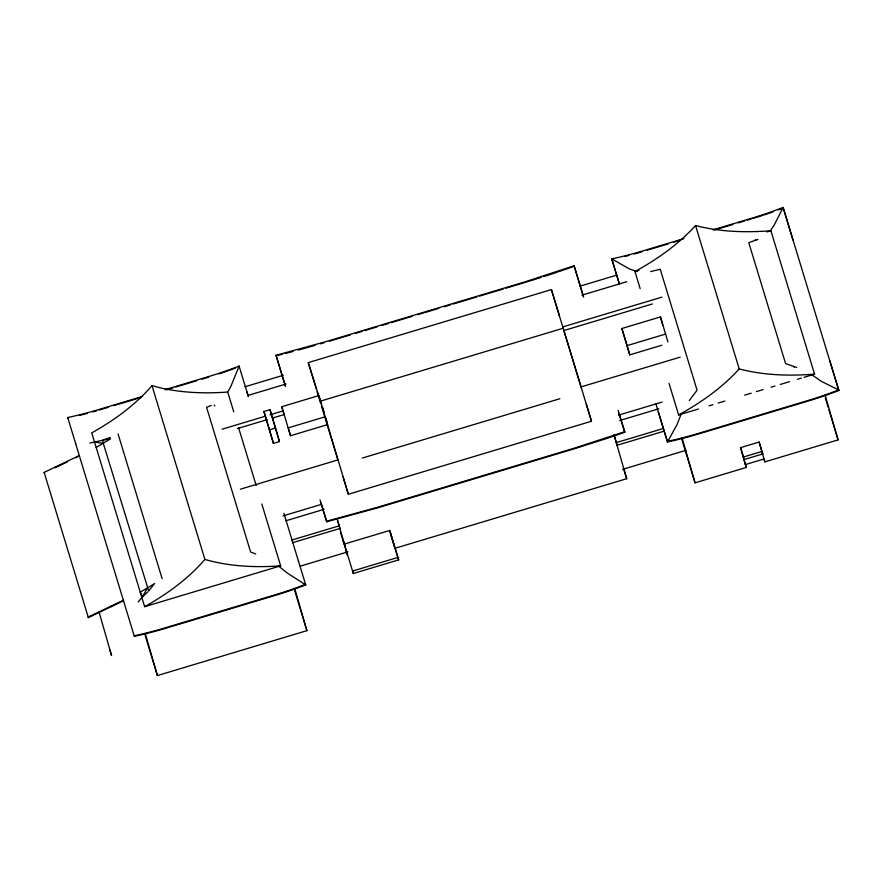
<?xml version="1.0" encoding="UTF-8"?>
<svg xmlns="http://www.w3.org/2000/svg" width="883" height="883" viewBox="0 0 883 883"><rect width="100%" height="100%" fill="white"/><g stroke="black" fill="none" stroke-linecap="round" stroke-linejoin="round"><path stroke-width="1.32" d="M681.179 414.061L676.941 424.767L667.493 441.953A209.801 108.046 -16.9 0 0 698.883 433.873L808.177 401.048A209.801 108.046 -16.9 0 0 838.85 390.485L838.684 389.933A280.496 1.81 73.3 0 1 829.678 360.407M110.331 437.372L102.748 440.142L103.289 443.365L148.686 591.003L154.635 583.508L147.34 588.034L142.461 596.908L138.201 601.985M233.741 411.787L227.726 392.041L230.706 386.82L239.083 366.07A209.801 108.046 -16.9 0 1 208.41 376.633L164.955 389.679M793.938 367.185L794.303 366.577L796.643 367.516M689.248 400.584L697.084 390.22L660.241 269.26L650.661 271.589M770.727 230.077L773.938 225.584L783.122 207.439A209.801 108.046 -16.9 0 1 752.437 218.002L712.934 229.867M804.016 377.317L814.567 374.138L770.903 230.739C745.727 232.704 720.075 231.975 695.539 225.529C678.398 244.459 657.239 259.26 634.976 271.556L640.175 288.664M814.567 374.138C789.391 376.103 763.751 375.374 739.214 368.928C722.062 387.858 700.903 402.659 678.641 414.955L669.027 383.388M147.803 591.853L142.461 596.908L140.254 592.107L147.34 588.034M96.192 447.438L110.585 438.84L102.748 440.142M44.316 472.957L44.15 472.394L79.293 455.562L75.806 457.869M88.366 617.614L123.51 600.782L123.344 600.23L88.201 617.062L88.366 617.614L44.15 472.394M794.303 366.577L785.605 363.641L748.773 242.682L757.956 239.359M211.203 405.44L206.578 407.339L250.629 552.007L255.695 553.972M583.608 297.063A267.781 1.722 73.3 0 1 574.093 265.761L524.204 282.096L326.644 341.423L276.026 355.275L276.191 355.827A267.781 1.722 73.3 0 0 285.319 385.871M559.049 271.578L574.259 266.324L574.093 265.761M618.111 410.374A267.781 1.722 73.3 0 0 624.634 431.721L574.734 448.045L377.173 507.372L326.567 521.224A267.781 1.722 73.3 0 1 320.043 499.877M624.634 431.721L624.789 432.273L608.321 437.968L574.899 448.608L377.339 507.935L326.721 521.776A267.781 1.722 73.3 0 1 320.948 502.891M543.696 276.622L557.791 272.019M525.65 282.251L541.136 277.461M142.571 396.401L99.117 409.447A209.801 108.046 -16.9 0 1 67.726 417.527L67.892 418.078M99.282 409.999L108.499 407.24M113.764 405.65L141.412 397.35M166.434 389.833L173.024 387.858M175.651 387.074L196.721 380.739M201.986 379.16L208.576 377.184M329.436 341.191L350.507 334.856M355.772 333.277L362.361 331.302M364.999 330.507L376.853 326.953M382.118 325.363L388.708 323.388M391.335 322.604L412.405 316.269M417.681 314.69L424.259 312.714M425.584 312.317L438.752 308.366M444.017 306.776L450.606 304.801M453.244 304.006L476.952 296.887M479.579 296.103L503.288 288.984M505.926 288.189L524.359 282.648M683.972 238.565L643.155 250.827A209.801 108.046 -16.9 0 1 611.753 258.896L611.919 259.459A280.496 1.81 73.3 0 0 619.27 283.664M647.261 250.187L668.332 243.863M673.597 242.284L680.175 240.308M714.413 230.022L732.846 224.492M738.122 222.913L744.7 220.927M747.338 220.143L751.29 218.951M316.28 388.939L308.266 362.615L551.411 289.602L591.489 421.235L348.344 494.259L343.134 477.14M244.999 386.765L283.288 375.264M580.131 286.125L616.698 275.143M634.976 271.556L638.928 270.364M766.941 231.931L770.903 230.739M247.792 395.496L286.092 383.995M581.919 295.165L626.82 281.688M263.94 411.5L269.955 409.701L275.54 428.034L279.447 441.566L273.432 443.365L263.94 411.5L273.432 443.365M272.406 418.067L284.072 414.569L281.798 406.71L319.017 395.529M222.13 429.193L264.878 416.357M270.055 414.8L283.013 410.915M562.979 326.842L661.919 297.13M308.266 362.615L320.43 401.136L563.575 328.123M237.439 428.575L267.229 419.624M564.027 330.496L652.416 303.962M269.525 429.833L275.54 428.034M325.463 416.699L288.244 427.869L290.518 435.738L327.736 424.557M661.897 345.209L629.745 354.867L621.875 328.509L660.451 316.92L667.945 341.964M629.745 354.867L627.085 345.628L665.661 334.039M240.397 489.193L338.123 459.855M581.124 386.875L680.175 357.14M362.306 458.056L559.866 398.73M283.024 515.904L321.324 504.403M618.464 415.165L662.04 402.085M285.849 520.793L324.138 509.292M619.689 420.54L658.861 408.774M678.641 414.955L698.431 409.017M708.994 405.849L712.956 404.657M718.232 403.067L724.833 401.092M744.623 395.142L751.223 393.167M756.499 391.577L763.1 389.602M771.025 387.218L774.976 386.026M780.263 384.447L789.501 381.666M797.415 379.293L801.378 378.101M291.688 540.098L339.215 525.827L337.273 519.392M664.159 431.125L617.14 445.242L616.378 442.593L663.387 428.476M292.45 542.736L339.977 528.464L339.215 525.827M344.37 544.071L389.701 530.462L398.63 559.899L353.299 573.509L342.935 539.491L347.383 554.888L346.18 550.937M151.975 385.606A181.457 93.455 -16.9 0 1 91.733 432.88L144.646 606.676L280.651 565.837L261.81 503.961M300.386 566.113L347.924 551.842M622.614 469.348L686.014 450.319M614.237 435.551L626.698 478.707L394.856 548.332L389.701 530.462M740.55 447.626L759.137 442.052L762.724 453.961L744.137 459.546L740.55 447.626L746.278 467.449L695.053 482.835L681.477 438.244M397.913 557.427L352.593 571.047L353.299 573.509M743.409 457.019L761.996 451.445L762.724 453.961M746.278 467.449L745.395 464.579L763.983 458.994L764.855 461.875L838.077 439.889L825.13 395.043M144.746 634.027L157.395 675.561L306.898 630.661L294.911 589.138M311.235 346.511L315.132 345.385M320.319 343.873L324.204 342.736M89.812 443.089L101.523 440.496M298.255 350.087L309.944 346.887M277.483 355.496L282.67 354.171M285.275 353.509L293.057 351.511M95.353 442.217L103.289 443.365M637.073 271.6L629.491 268.962L611.753 258.896A280.496 1.81 73.3 0 0 619.513 284.414M755.219 240.044L755.87 240.353M75.497 443.111L134.348 636.345A209.801 108.046 -16.9 0 0 165.75 628.266L275.032 595.451A209.801 108.046 -16.9 0 0 305.717 584.888L287.461 573.177L278.564 566.058M811.941 374.8L821.389 381.39L838.684 389.933A209.801 108.046 -16.9 0 1 808.011 400.496L698.729 433.31A209.801 108.046 -16.9 0 1 667.327 441.39A280.496 1.81 73.3 0 1 658.321 411.864M214.139 405.043L214.856 405.981M825.296 397.924L828.088 407.107M828.894 409.723L838.077 439.889M695.539 225.529L739.214 368.928M655.914 403.984L658.475 412.427A280.496 1.81 73.3 0 0 667.493 441.953M621.875 328.509L627.085 345.628M623.508 468.233L626.698 478.707M551.411 289.602L559.425 315.926M563.829 330.408L581.069 387.008M586.279 404.127L591.489 421.235M390.407 532.935L398.63 559.899M319.778 398.023L321.677 404.248M322.427 406.732L324.326 412.957M317.085 391.577L320.684 403.421M321.489 406.059L337.924 460.032M340.562 532.482L343.774 543.023M281.798 406.71L290.518 435.738M279.447 441.566L269.955 409.701M246.865 391.655L248.377 396.633M283.896 513.266L298.575 561.511M248.156 395.948L239.083 366.07L239.249 366.622M298.41 560.948L305.717 584.888M294.503 589.965L306.898 630.661M238.553 427.593L256.191 485.529M280.651 565.837A181.457 93.455 -16.9 0 1 204.9 559.403L151.975 385.606A181.457 93.455 -16.9 0 0 227.726 392.041M118.057 433.917L162.108 578.586M109.911 650.109L111.567 655.561L99.017 611.886M614.049 434.877L616.378 442.593M67.726 417.527L75.662 443.674M348.344 494.259L320.43 401.136M759.137 442.052L764.855 461.875M742.548 454.69L743.254 457.162M743.972 459.635L745.395 464.579M660.451 316.92L662.736 324.834M682.117 437.99L695.053 482.835M325.849 418.012L326.975 421.942M337.019 518.575L345.087 546.544M326.567 521.224L326.721 521.776M145.408 634.027L157.395 675.561M134.348 636.345L134.194 635.793A209.801 108.046 -16.9 0 0 165.585 627.714L274.878 594.888A209.801 108.046 -16.9 0 0 305.551 584.325M111.181 606.058L111.335 606.61M67.13 461.39L67.285 461.941L55.121 467.769L54.967 467.217M235.474 368.068A209.801 108.046 -16.9 0 1 229.15 370.407M227.88 370.86A209.801 108.046 -16.9 0 1 218.918 373.928M96.677 410.772A209.801 108.046 -16.9 0 1 92.77 411.897M87.549 413.332A209.801 108.046 -16.9 0 1 79.691 415.363M204.9 559.403A181.457 93.455 -16.9 0 1 144.646 606.676M624.789 432.273A267.781 1.722 73.3 0 1 619.016 413.376M285.54 386.566A267.781 1.722 73.3 0 1 276.026 355.275M583.387 296.357A267.781 1.722 73.3 0 1 574.259 266.324M793 240.01A280.496 1.81 73.3 0 1 783.276 208.002L783.122 207.439A280.496 1.81 73.3 0 0 792.846 239.448L829.843 360.959A280.496 1.81 73.3 0 0 838.85 390.496M782.029 208.487A209.801 108.046 -16.9 0 1 778.254 209.922M773.188 211.777A209.801 108.046 -16.9 0 1 764.236 214.878M762.945 215.297A209.801 108.046 -16.9 0 1 752.603 218.554M642.007 251.765A209.801 108.046 -16.9 0 1 634.193 254.006M628.961 255.408A209.801 108.046 -16.9 0 1 625.032 256.412"/></g></svg>
